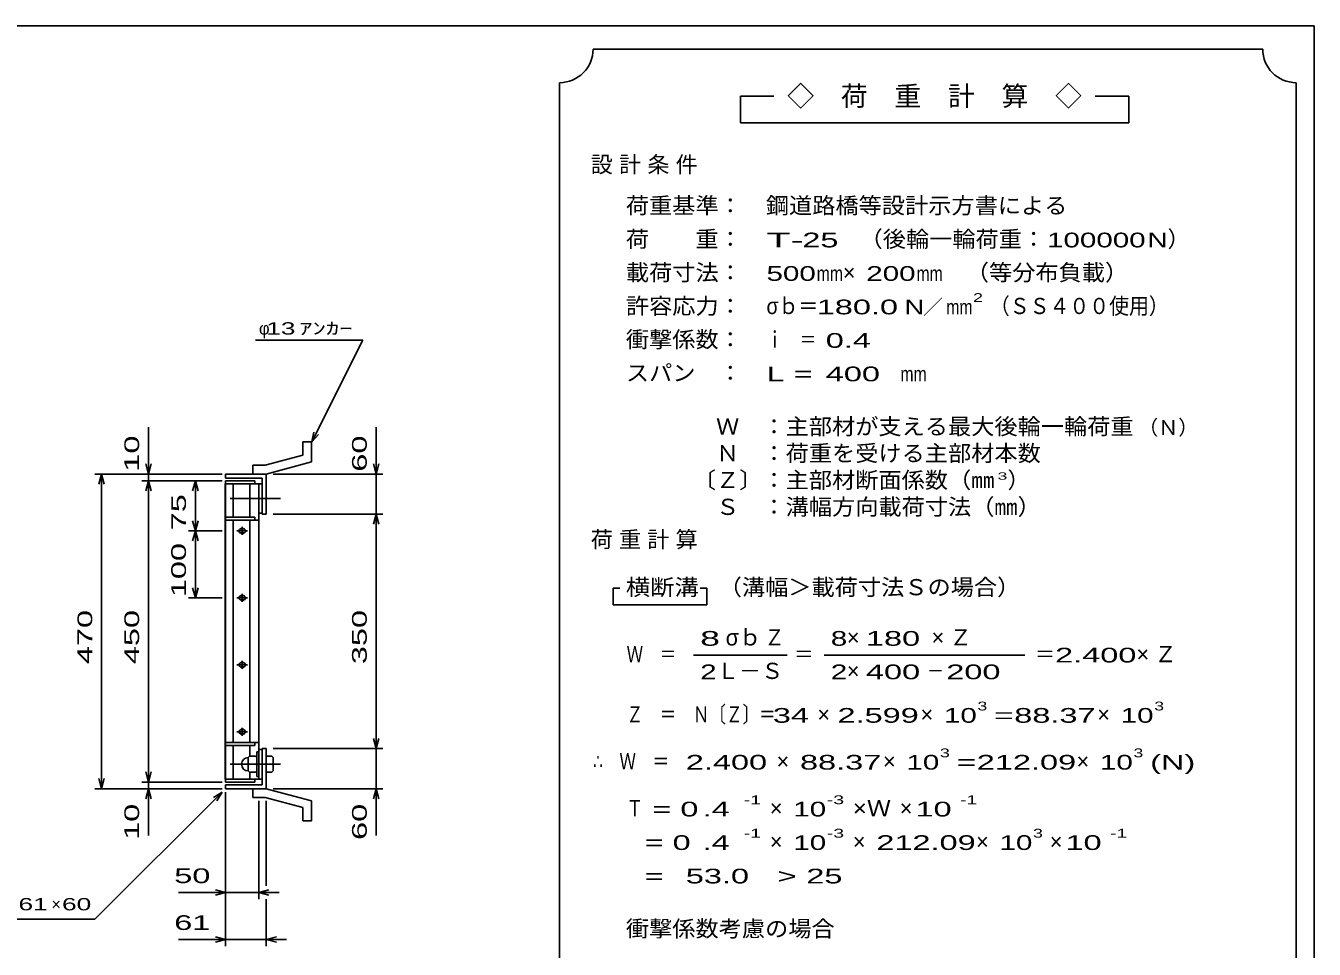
# Model space of a CAD drawing. Units: millimetres, scale not verified. Extents: x -1820 to 1731, y -1282 to 1054.
# Drawn here: x -193 to 1731, y -326 to 1054 of the extents above; entities that cross this region are included whole.
import ezdxf
from ezdxf.enums import TextEntityAlignment as Align

# ---------------------------------------------------------------- set-up
doc = ezdxf.new("R2010")
doc.units = ezdxf.units.MM
doc.header["$LTSCALE"] = 10
doc.linetypes.add('CHAIN', pattern=[18.5, 12, -1.5, 3.5, -1.5])
for name, color, linetype, lineweight in [('0_2', 150, 'Continuous', 25), ('16', 3, 'Continuous', 25), ('19', 6, 'Continuous', 25), ('22', 2, 'Continuous', 25)]:
    doc.layers.add(name, color=color, linetype=linetype, lineweight=lineweight)
doc.styles.add('ベクトル', font='')
doc.styles.get('ベクトル').set_extended_font_data('ベクトル')

msp = doc.modelspace()

# ---------------------------------------------------------------- linework, layer by layer
at = {"layer": '0_2'}
for p, q in [((-1729, 1053.5), (1731, 1053.5)), ((1731, 1053.5), (1731, -1146.5))]:
    msp.add_line(p, q, dxfattribs=at)
at = {"layer": '16'}
for p, q in [((104.3, -71.5), (104.3, 369.5)), ((104.3, 369.5), (105, 369.5)), ((149, 374), (105, 374)), ((105, 374), (105, 369.5)), ((105, 369.5), (149, 369.5)), ((105, -71.5), (105, 369.5)), ((105, 369.5), (155, 369.5)), ((116.5, 319.5), (116.5, 369.5)), ((141.5, 319.5), (141.5, 369.5)), ((149, 369.5), (149, 374)), ((155, -71.5), (155, 369.5)), ((155, 369.5), (160, 369.5)), ((160, 325.5), (160, 369.5)), ((105, 319.5), (105, 315)), ((149, 319.5), (105, 319.5)), ((105, 315), (155, 315)), ((116.5, -17), (116.5, 315)), ((141.5, -17), (141.5, 315)), ((149, 315), (149, 319.5)), ((155, 325.5), (160, 325.5)), ((122, 299), (138, 299)), ((128, 302), (132, 302)), ((128, 296), (132, 296)), ((130, 293), (130, 305)), ((122, 199), (138, 199)), ((128, 202), (132, 202)), ((128, 196), (132, 196)), ((130, 193), (130, 205)), ((122, 99), (138, 99)), ((128, 102), (132, 102)), ((130, 93), (130, 105)), ((128, 96), (132, 96)), ((128, 2), (132, 2)), ((130, -7), (130, 5)), ((105, -21.5), (105, -17)), ((105, -17), (155, -17)), ((122, -1), (138, -1)), ((128, -4), (132, -4)), ((149, -21.5), (149, -17)), ((105, -21.5), (149, -21.5)), ((116.5, -71.5), (116.5, -21.5)), ((141, -37.5), (139, -39.5)), ((141, -37.5), (150, -37.5)), ((141.5, -36.5), (141.5, -21.5)), ((152, -39.5), (150, -37.5)), ((152, -68), (152, -31)), ((152, -31), (155, -31)), ((155, -27.5), (160, -27.5)), ((155, -68), (155, -31)), ((160, -71.5), (160, -27.5)), ((139, -59.5), (139, -39.5)), ((141, -49.5), (139, -47.5)), ((141, -49.5), (139, -51.5)), ((141, -49.5), (150, -49.5)), ((150, -49.5), (152, -47.5)), ((152, -51.5), (150, -49.5)), ((104.3, -71.5), (105, -71.5)), ((105, -71.5), (149, -71.5)), ((105, -76), (105, -71.5)), ((105, -71.5), (155, -71.5)), ((149, -76), (105, -76)), ((139, -59.5), (141, -61.5)), ((141, -61.5), (150, -61.5)), ((141.5, -71.5), (141.5, -62.5)), ((149, -71.5), (149, -76)), ((150, -61.5), (152, -59.5)), ((152, -68), (155, -68)), ((155, -71.5), (160, -71.5))]:
    msp.add_line(p, q, dxfattribs=at)
at = {"layer": '16', "linetype": 'CHAIN'}
for p, q in [((112, 347.5), (187, 347.5)), ((112, -49.5), (187, -49.5))]:
    msp.add_line(p, q, dxfattribs=at)
at = {"layer": '16'}
for centre, radius, start, end in [((128, 299), 3, 90, 270), ((130, 299), 4, 46.6, 133.4), ((130, 299), 4, 226.6, 313.4), ((132, 299), 3, 270, 90), ((128, 199), 3, 90, 270), ((130, 199), 4, 46.6, 133.4), ((130, 199), 4, 226.6, 313.4), ((132, 199), 3, 270, 90), ((128, 99), 3, 90, 270), ((130, 99), 4, 46.6, 133.4), ((132, 99), 3, 270, 90), ((130, 99), 4, 226.6, 313.4), ((128, -1), 3, 90, 270), ((130, -1), 4, 46.6, 133.4), ((132, -1), 3, 270, 90), ((130, -1), 4, 226.6, 313.4), ((139, -49.5), 10, 90, 270)]:
    msp.add_arc(centre, radius, start, end, dxfattribs=at)
at = {"layer": '19'}
for p, q in [((220.6, 432.1), (233.6, 432.1)), ((220.6, 412.1), (220.6, 432.1)), ((233.6, 402.1), (233.6, 432.1)), ((220.6, 412.1), (164.3, 397)), ((146, 397), (164.3, 397)), ((146, 384), (146, 397)), ((166, 384), (233.6, 402.1)), ((105, 378), (105, 384)), ((105, 384), (166, 384)), ((160, 378), (105, 378)), ((146, 384), (166, 384)), ((160, 324), (160, 378)), ((166, 384), (166, 324)), ((166, 324), (160, 324)), ((166, -26), (160, -26)), ((160, -26), (160, -80)), ((166, -86), (166, -26)), ((174, -37.5), (166, -37.5)), ((166, -37.5), (166, -61.5)), ((176, -39.5), (174, -37.5)), ((166, -49.5), (174, -49.5)), ((176, -47.5), (174, -49.5)), ((174, -49.5), (176, -51.5)), ((176, -59.5), (176, -39.5)), ((166, -61.5), (174, -61.5)), ((174, -61.5), (176, -59.5)), ((105, -80), (105, -86)), ((160, -80), (105, -80)), ((105, -86), (166, -86)), ((146, -86), (166, -86)), ((146, -99), (146, -86)), ((166, -86), (233.6, -104.1)), ((146, -99), (164.3, -99)), ((220.6, -114.1), (164.3, -99)), ((220.6, -134.1), (220.6, -114.1)), ((233.6, -134.1), (233.6, -104.1)), ((220.6, -134.1), (233.6, -134.1))]:
    msp.add_line(p, q, dxfattribs=at)
at = {"layer": '22', "color": 4}
for p, q in [((1654, 1018.5), (654, 1018.5)), ((604, 968.5), (604, -581.5)), ((1704, -581.5), (1704, 968.5)), ((924, 948.5), (874, 948.5)), ((874, 948.5), (874, 908.5)), ((1454, 948.5), (1404, 948.5)), ((1454, 908.5), (1454, 948.5)), ((874, 908.5), (1454, 908.5)), ((150, 584), (310, 584)), ((234, 432), (310, 584)), ((-10, 384), (-10, 454)), ((234, 432), (237, 446.6)), ((234, 432), (244, 443)), ((330, 384), (330, 454)), ((-10, 384), (-14, 399)), ((-6, 399), (-10, 384)), ((330, 384), (326, 399)), ((330, 384), (334, 399)), ((-90, 384), (100, 384)), ((-84, 369), (-80, 384)), ((-76, 369), (-80, 384)), ((-80, -86), (-80, 384)), ((100, 384), (-20, 384)), ((-20, 374), (100, 374)), ((-14, 359), (-10, 374)), ((-10, 384), (-10, 374)), ((-6, 359), (-10, 374)), ((-10, -76), (-10, 374)), ((100, 374), (50, 374)), ((60, 374), (56, 359)), ((64, 359), (60, 374)), ((60, 374), (60, 299)), ((176, 384), (340, 384)), ((330, 324), (330, 384)), ((60, 299), (56, 314)), ((64, 314), (60, 299)), ((176, 324), (340, 324)), ((326, 309), (330, 324)), ((334, 309), (330, 324)), ((330, -26), (330, 324)), ((50, 299), (100, 299)), ((60, 299), (56, 284)), ((64, 284), (60, 299)), ((60, 299), (60, 199)), ((60, 199), (56, 214)), ((64, 214), (60, 199)), ((694, 213.5), (684, 213.5)), ((684, 213.5), (684, 188.5)), ((824, 213.5), (814, 213.5)), ((824, 188.5), (824, 213.5)), ((50, 199), (100, 199)), ((684, 188.5), (824, 188.5)), ((804, 113.5), (944, 113.5)), ((999, 113.5), (1299, 113.5)), ((330, -26), (326, -11)), ((330, -26), (334, -11)), ((176, -26), (340, -26)), ((330, -86), (330, -26)), ((-80, -86), (-84, -71)), ((-80, -86), (-76, -71)), ((-20, -76), (100, -76)), ((-10, -76), (-14, -61)), ((-10, -76), (-6, -61)), ((-10, -86), (-10, -76)), ((-90, -86), (100, -86)), ((-90, -281), (100, -91)), ((-20, -86), (100, -86)), ((-14, -101), (-10, -86)), ((-6, -101), (-10, -86)), ((-10, -156), (-10, -86)), ((87, -99), (100, -91)), ((92, -104), (100, -91)), ((105, -251), (105, -91)), ((105, -321), (105, -91)), ((176, -86), (340, -86)), ((326, -101), (330, -86)), ((334, -101), (330, -86)), ((330, -156), (330, -86)), ((155, -251), (155, -104)), ((166, -231), (166, -104)), ((35, -241), (105, -241)), ((105, -241), (90, -237)), ((90, -245), (105, -241)), ((105, -241), (155, -241)), ((155, -241), (170, -237)), ((170, -245), (155, -241)), ((155, -241), (185, -241)), ((166, -321), (166, -251)), ((-290, -281), (-90, -281)), ((105, -311), (90, -307)), ((166, -311), (181, -307)), ((35, -311), (105, -311)), ((90, -315), (105, -311)), ((105, -311), (166, -311)), ((181, -315), (166, -311)), ((166, -311), (196, -311))]:
    msp.add_line(p, q, dxfattribs=at)
for centre, start, end in [((604, 1018.5), 270, 0), ((1704, 1018.5), 180, 270)]:
    msp.add_arc(centre, 50, start, end, dxfattribs=at)

# ---------------------------------------------------------------- texts
at = {"layer": '22', "style": 'ベクトル'}
for s, height, p in [('◇\u3000荷\u3000重\u3000計\u3000算\u3000◇', 29.33, (944, 948.5)), ('）', 24.2, (1512, 735)), ('×', 24.2, (1027, 685)), ('／', 22, (1146.5, 633.5)), ('φ', 18.3, (155, 601.5)), ('（Ｎ）', 21.99, (1468, 453.5)), ('）', 24.2, (1273, 375)), ('σｂ', 24.19, (852, 140)), ('×', 24.2, (1033, 140)), ('Ｌ－Ｓ', 24.19, (839, 90)), ('×', 24.2, (1033, 90)), ('×', 24.2, (989, 25)), ('×', 24.2, (1143, 25)), ('×', 24.2, (1407, 25)), ('×', 24.2, (928, -45)), ('×', 24.2, (1087, -45)), ('×', 24.2, (1376, -45)), ('×', 24.2, (918, -115)), ('×', 24.2, (1112, -115)), ('×', 24.2, (918, -165)), ('×', 24.2, (1042, -165)), ('×', 24.2, (1226, -165)), ('×', 24.2, (1336, -165)), ('×', 18.3, (-155, -258.5))]:
    msp.add_text(s, height=height, dxfattribs=at).set_placement(p, align=Align.MIDDLE_LEFT)
for s, height, width, p in [('荷重基準：\u3000', 24.19, 1.05, (703, 785)), ('鋼道路橋等設計示方書による', 24.19, 1.05, (912, 785)), ('荷\u3000\u3000重：\u3000', 24.19, 1.05, (703, 735)), ('（後輪一輪荷重：', 24.19, 1.05, (1052, 735)), ('T-', 21.99, 2, (913, 733.5)), (' 25 ', 21.99, 1.65, (953, 733.5)), ('100000', 21.99, 1.5, (1332, 733.5)), ('N', 22, 1.4, (1482, 733.5)), ('載荷寸法：\u3000', 24.19, 1.05, (703, 685)), ('500', 21.99, 1.5, (913, 683.5)), ('200', 21.99, 1.5, (1062, 683.5)), ('\u3000（等分布負載）', 24.19, 1.05, (1176, 685)), ('mm', 21.99, 0.8, (988, 683.5)), ('mm', 21.99, 0.8, (1137, 683.5)), ('2', 13.2, 1.5, (1221.5, 647.5)), ('許容応力：\u3000', 24.19, 1.05, (703, 635)), ('σｂ＝', 24.19, 0.9, (913, 635)), ('180.0', 21.99, 1.65, (988, 633.5)), ('N', 22, 1.4, (1119, 633.5)), ('mm', 21.99, 0.8, (1181.5, 633.5)), ('（ＳＳ４００使用）', 24.19, 0.9, (1246.5, 635)), (' 13 ', 18.33, 1.6, (155, 601.5)), ('ｱﾝｶｰ', 18.33, 1.6, (215, 601.5)), ('衝撃係数：\u3000', 24.19, 1.05, (703, 585)), ('ｉ\u3000＝', 24.19, 0.75, (913, 585)), (' 0.4', 21.99, 1.65, (988, 583.5)), ('スパン\u3000：\u3000', 24.19, 1.05, (703, 535)), ('L =', 21.99, 1.65, (913, 533.5)), (' 400 ', 21.99, 1.65, (988, 533.5)), ('mm', 21.99, 0.8, (1113, 533.5)), ('\u3000Ｗ\u3000：主部材が支える最大後輪一輪荷重', 24.19, 1.05, (803, 455)), ('\u3000Ｎ\u3000：荷重を受ける主部材本数', 24.19, 1.05, (803, 415)), ('〔Ｚ〕：主部材断面係数（㎜', 24.19, 1.05, (803, 375)), ('3', 11, 1.8, (1258, 381)), ('\u3000Ｓ\u3000：溝幅方向載荷寸法（㎜）', 24.19, 1.05, (803, 335)), ('\u3000（溝幅＞載荷寸法Ｓの場合）', 24.19, 1.05, (807, 215)), ('横断溝', 24.19, 1.1, (703, 215)), ('8', 22, 1.8, (814, 138.5)), ('Ｚ', 24.2, 0.9, (910, 140)), ('8', 22, 1.5, (1009, 138.5)), (' 180 ', 21.99, 1.65, (1048, 138.5)), ('Ｗ\u3000＝', 24.19, 0.75, (704, 115)), ('＝', 24.2, 0.9, (954, 115)), ('＝', 24.2, 0.9, (1314, 115)), ('2.400', 21.99, 1.65, (1344, 113.5)), ('2', 22, 1.5, (814, 88.5)), ('2', 22, 1.5, (1009, 88.5)), (' 400 ', 21.99, 1.65, (1048, 88.5)), (' 200 ', 21.99, 1.65, (1168, 88.5)), ('－', 24.2, 0.75, (1153, 90)), ('Ｚ\u3000＝\u3000Ｎ〔Ｚ〕＝', 24.19, 0.75, (704, 25)), ('3', 13.2, 1.5, (1228, 37.5)), ('3', 13.2, 1.5, (1492, 37.5)), (' 34 ', 21.99, 1.65, (909, 23.5)), ('2.599', 21.99, 1.65, (1019, 23.5)), ('10', 21.99, 1.5, (1178, 23.5)), ('=', 22, 1.7, (1253, 23.5)), ('88.37', 21.99, 1.65, (1283, 23.5)), ('10', 21.99, 1.5, (1442, 23.5)), ('∴\u3000Ｗ\u3000＝', 24.19, 0.75, (654, -45)), (' 2.400', 21.99, 1.65, (779, -46.5)), ('88.37', 21.99, 1.65, (963, -46.5)), ('10', 21.99, 1.5, (1122, -46.5)), ('3', 13.2, 1.5, (1172, -32.5)), ('212.09', 21.99, 1.65, (1227, -46.5)), ('10', 21.99, 1.5, (1411, -46.5)), ('3', 13.2, 1.5, (1461, -32.5)), ('(N)', 21.99, 1.65, (1486, -46.5)), ('=', 22, 1.7, (1197, -46.5)), ('-1', 13.2, 1.65, (879, -102.5)), ('-3', 13.2, 1.65, (1003, -102.5)), ('-1', 13.2, 1.65, (1202, -102.5)), ('Ｔ', 24.2, 0.75, (704, -115)), (' = 0', 21.99, 1.65, (729, -116.5)), (' .4 ', 21.99, 1.65, (804, -116.5)), ('10', 21.99, 1.5, (953, -116.5)), ('×Ｗ', 24.19, 1.1, (1042, -115)), (' 10 ', 21.99, 1.65, (1122, -116.5)), ('-1', 13.2, 1.65, (879, -152.5)), ('-3', 13.2, 1.65, (1003, -152.5)), ('3', 13.2, 1.5, (1311, -152.5)), ('-1', 13.2, 1.65, (1426, -152.5)), ('  = 0', 21.99, 1.65, (704, -166.5)), (' .4 ', 21.99, 1.65, (804, -166.5)), ('10', 21.99, 1.5, (953, -166.5)), ('212.09', 21.99, 1.65, (1077, -166.5)), ('10', 21.99, 1.5, (1261, -166.5)), (' 10 ', 21.99, 1.65, (1346, -166.5)), (' 50 ', 21.99, 1.65, (15, -216)), (' 53.0', 21.99, 1.65, (779, -216.5)), ('>', 22, 1.7, (929, -216.5)), (' 25 ', 21.99, 1.65, (959, -216.5)), ('  =', 21.99, 1.65, (704, -216.5)), (' 61 ', 18.33, 1.6, (-215, -258.5)), (' 60 ', 18.33, 1.6, (-150, -258.5)), (' 61 ', 21.99, 1.65, (15, -286)), ('衝撃係数考慮の場合', 24.19, 1.05, (703, -295))]:
    msp.add_text(s, height=height, dxfattribs=dict(at, width=width)).set_placement(p, align=Align.MIDDLE_LEFT)
at = {"layer": '22', "style": 'ベクトル', "width": 1.65}
for s, p in [(' 10 ', (-35, 374)), (' 60 ', (305, 374)), (' 75 ', (35, 286.5)), (' 100 ', (35, 186.5)), (' 470 ', (-105, 86.5)), (' 450 ', (-35, 86.5)), (' 350 ', (305, 86.5)), (' 10 ', (-35, -176)), (' 60 ', (305, -176))]:
    msp.add_text(s, height=21.99, rotation=90, dxfattribs=at).set_placement(p, align=Align.MIDDLE_LEFT)
at = {"layer": '22', "char_height": 24.19, "attachment_point": 4, "style": 'ベクトル'}
for s, insert in [('\\T1.28;設計条件', (650.5, 845)), ('\\T1.28;荷重計算', (650.5, 285)), ('\\T1.42;×Ｚ', (1159.5, 140)), ('\\T1.42;×Ｚ', (1465.5, 115))]:
    msp.add_mtext(s, dxfattribs=dict(at, insert=insert))

doc.saveas('drawing.dxf')
